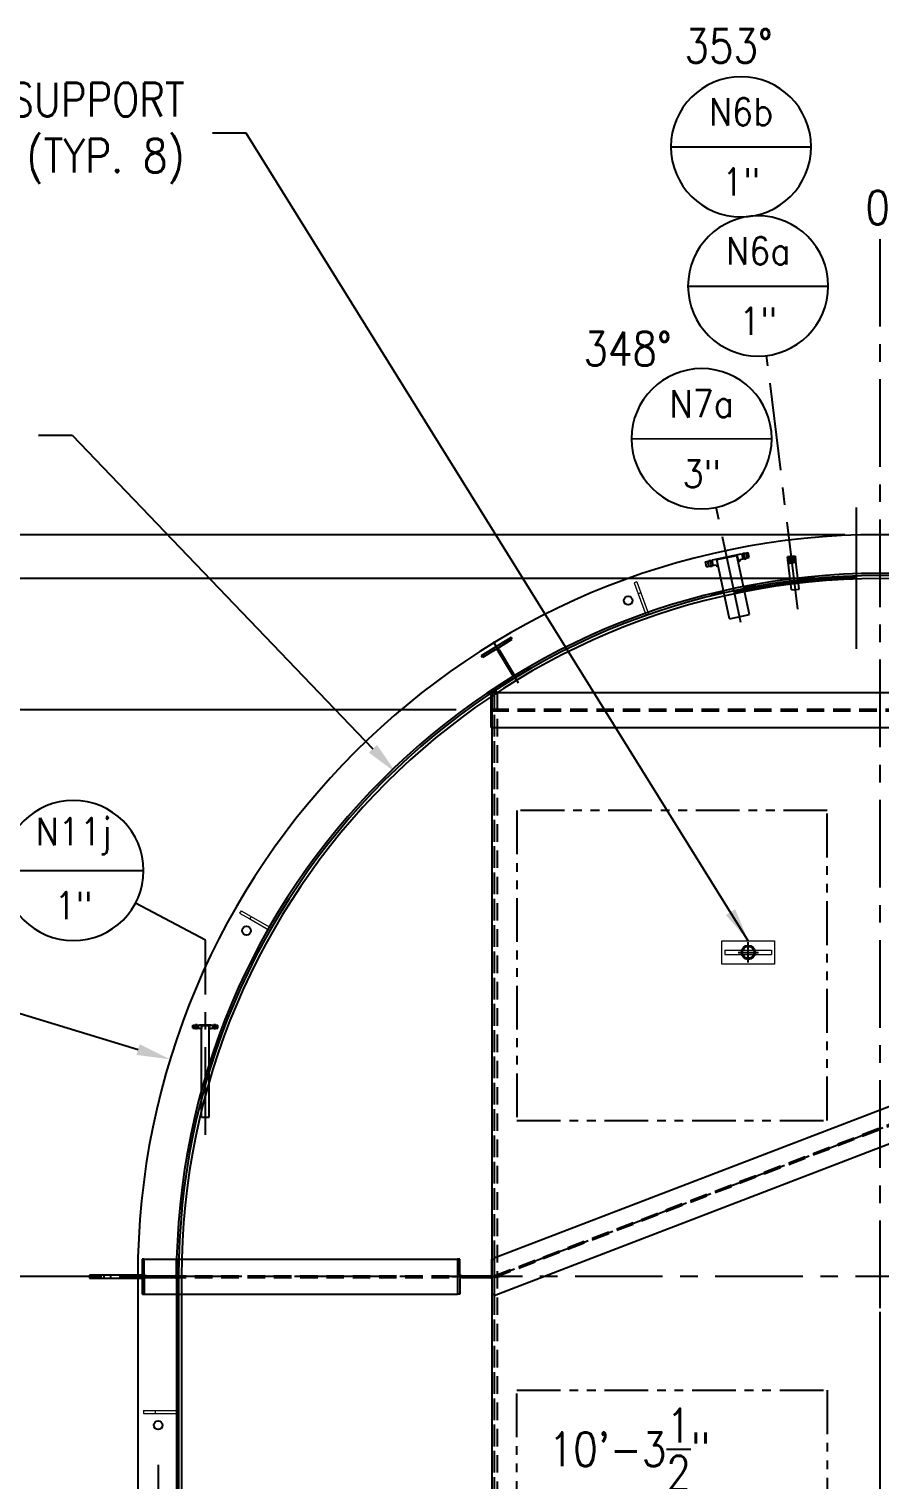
# Model space of a CAD drawing. Extents: x -1889 to 1438, y -977 to 1122.
# Drawn here: x 227.3 to 372.9, y 634.5 to 882.9 of the extents above; entities that cross this region are included whole.
import ezdxf
from ezdxf.enums import TextEntityAlignment as Align

# ---------------------------------------------------------------- set-up
doc = ezdxf.new("R2010")
doc.units = 0
doc.header["$LTSCALE"] = 12
doc.header["$MEASUREMENT"] = 0
doc.header["$PDMODE"] = 33
doc.header["$PDSIZE"] = -0.5
for name, pattern in [('CENTER', [2, 1.25, -0.25, 0.25, -0.25]), ('HIDDEN', [0.375, 0.25, -0.125]), ('PHANTOM2', [1.25, 0.625, -0.125, 0.125, -0.125, 0.125, -0.125])]:
    doc.linetypes.add(name, pattern=pattern)
doc.layers.get('0').update_dxf_attribs({"linetype": 'CONTINUOUS'})
doc.layers.get('Defpoints').update_dxf_attribs({"linetype": 'CONTINUOUS'})
for name, color, linetype in [('1 PIPE', 7, 'CONTINUOUS'), ('1-150-RFSO', 14, 'CONTINUOUS'), ('2 PIPE', 7, 'CONTINUOUS'), ('3 PIPE', 7, 'CONTINUOUS'), ('3-150-RFSO', 14, 'CONTINUOUS'), ('6X20', 3, 'CONTINUOUS'), ('CENTER', 6, 'CENTER'), ('COVER', 3, 'CONTINUOUS'), ('DIM', 1, 'CONTINUOUS'), ('EXTERNALS', 3, 'CONTINUOUS'), ('REPAD', 7, 'CONTINUOUS'), ('ROOF', 140, 'CONTINUOUS'), ('SHELL', 40, 'CONTINUOUS'), ('TEXT', 4, 'CONTINUOUS')]:
    doc.layers.add(name, color=color, linetype=linetype)
for name, color, linetype, lineweight in [('AM_0', 7, 'CONTINUOUS', 30), ('AM_7', 142, 'CENTER', 25), ('Equipment-AM_0', 7, 'CONTINUOUS', 50), ('Equipment-AM_11', 92, 'PHANTOM2', 25), ('Process-AM_7', 142, 'CENTER', 25)]:
    doc.layers.add(name, color=color, linetype=linetype, lineweight=lineweight)
doc.styles.add('ROMANS', font='ROMANS.shx', dxfattribs={"width": 0.85, "height": 5.76})
doc.styles.get("Standard").update_dxf_attribs({"font": 'sanss___.ttf'})
doc.dimstyles.get("Standard").update_dxf_attribs({"dimtxt": 0.18, "dimasz": 0.18, "dimexe": 0.18, "dimexo": 0.0625, "dimgap": 0.09, "dimtad": 0, "dimtih": 1, "dimtoh": 1, "dimdec": 4, "dimzin": 0, "dimdsep": 46, "dimtxsty": 'Standard', "dimcen": 0.09, "dimadec": 0, "dimazin": 0, "dimtfac": 1, "dimtdec": 4, "dimtofl": 0, "dimtmove": 0, "dimatfit": 3, "dimfxl": 1, "dimtolj": 1, "dimtzin": 0, "dimarcsym": 0})

# ---------------------------------------------------------------- blocks, each defined once
blk = doc.blocks.new('A$C43fa0972')
at = {"layer": 'Equipment-AM_11'}
for points in [[(-62.12, 158.75), (-8.98, 158.75), (-8.98, 211.8), (-62.12, 211.8)], [(-62.12, 112.56), (-8.98, 112.56), (-8.98, 59.51), (-62.12, 59.51)]]:
    blk.add_lwpolyline(points, close=True, dxfattribs=at)
blk = doc.blocks.new('A$C1b871768')
at = {"layer": '6X20'}
for p, q in [((-5.88, 3), (-6.25, 3)), ((-6.25, 3), (-6.25, -3)), ((-5.88, 0.44), (-5.88, 3)), ((-0.38, 3), (0, 3)), ((-0.38, 0.44), (-0.38, 3)), ((0, 3), (0, -3)), ((-5.5, 0.12), (-0.75, 0.12)), ((-5.88, -0.44), (-5.88, -3)), ((-5.5, -0.12), (-0.75, -0.12)), ((-0.38, -0.44), (-0.38, -3)), ((-5.88, -3), (-6.25, -3)), ((-0.38, -3), (0, -3))]:
    blk.add_line(p, q, dxfattribs=at)
for points in [[(-5.5, 0.12, -0.083285), (-5.65, 0.15, -0.09084), (-5.77, 0.22, -0.104065), (-5.85, 0.32, -0.115836), (-5.88, 0.44, -0.115836)], [(-0.75, 0.12, 0.083285), (-0.6, 0.15, 0.09084), (-0.48, 0.22, 0.104065), (-0.4, 0.32, 0.115836), (-0.38, 0.44, 0.115836)], [(-5.5, -0.12, 0.083285), (-5.65, -0.15, 0.09084), (-5.77, -0.22, 0.104065), (-5.85, -0.32, 0.115836), (-5.88, -0.44, 0.115836)], [(-0.75, -0.12, -0.083285), (-0.6, -0.15, -0.09084), (-0.48, -0.22, -0.104065), (-0.4, -0.32, -0.115836), (-0.38, -0.44, -0.115836)]]:
    blk.add_lwpolyline(points, format="xyb", dxfattribs=at)
at = {"layer": 'CENTER'}
blk.add_line((-7.24, 0), (0.99, 0), dxfattribs=at)
blk = doc.blocks.new('Nozzle Callout')
blk.add_line((0.25, 0), (-0.25, 0))
blk.add_circle((0, 0), 0.25)
at = {"style": 'ROMANS', "width": 0.9}
for tag, p in [('NZ-ID', (0, 0.125)), ('NZ-SZ', (0, -0.125))]:
    blk.add_attdef(tag, text='', height=0.0975, dxfattribs=at).set_placement(p, align=Align.MIDDLE)
blk = doc.blocks.new('*D183')
at = {"layer": 'Defpoints', "color": 0, "transparency": 16777216}
for p in [(372.86, 796.33), (-4.78, 278.33), (372.86, 278.33)]:
    blk.add_point(p, dxfattribs=at)
at = {"layer": 'DIM', "color": 0, "lineweight": -2, "transparency": 16777216}
for p, q in [((366.86, 796.33), (-7.78, 796.33)), ((-4.78, 790.57), (-4.78, 582.84)), ((-4.78, 284.09), (-4.78, 552.67)), ((366.86, 278.33), (-7.78, 278.33))]:
    blk.add_line(p, q, dxfattribs=at)
at = {"layer": 'DIM', "color": 0, "transparency": 16777216}
for points in [[(-5.74, 790.57), (-3.82, 790.57), (-4.78, 796.33)], [(-5.74, 284.09), (-3.82, 284.09), (-4.78, 278.33)]]:
    blk.add_solid(points, dxfattribs=at)
at = {"layer": 'DIM', "color": 0, "transparency": 16777216, "char_height": 5.76, "attachment_point": 5, "style": 'ROMANS'}
for s, insert in [('\\A1;43\'-2"', (-4.78, 572.15)), ('\\A1;[518]\\P(BOTTOM)', (-4.78, 557.06))]:
    blk.add_mtext(s, dxfattribs=dict(at, insert=insert))
blk = doc.blocks.new('*D184')
at = {"layer": 'Defpoints', "color": 0, "transparency": 16777216}
for p in [(372.86, 788.83), (27.27, 285.83), (372.86, 285.83)]:
    blk.add_point(p, dxfattribs=at)
at = {"layer": 'DIM', "color": 0, "lineweight": -2, "transparency": 16777216}
for p, q in [((366.86, 788.83), (24.27, 788.83)), ((27.27, 783.07), (27.27, 515.14)), ((27.27, 291.59), (27.27, 484.96)), ((366.86, 285.83), (24.27, 285.83))]:
    blk.add_line(p, q, dxfattribs=at)
at = {"layer": 'DIM', "color": 0, "transparency": 16777216}
for points in [[(26.31, 783.07), (28.23, 783.07), (27.27, 788.83)], [(26.31, 291.59), (28.23, 291.59), (27.27, 285.83)]]:
    blk.add_solid(points, dxfattribs=at)
at = {"layer": 'DIM', "color": 0, "transparency": 16777216, "char_height": 5.76, "attachment_point": 5, "style": 'ROMANS'}
for s, insert in [('\\A1;41\'-11"', (27.27, 504.44)), ('\\A1;[503]\\P(SHELL INSIDE)', (27.27, 489.35))]:
    blk.add_mtext(s, dxfattribs=dict(at, insert=insert))
blk = doc.blocks.new('*D190')
at = {"layer": 'Defpoints', "color": 0, "transparency": 16777216}
for p in [(65.21, 766.33), (306.36, 766.33), (197.03, 537.33)]:
    blk.add_point(p, dxfattribs=at)
at = {"layer": 'DIM', "color": 0, "lineweight": -2, "transparency": 16777216}
for p, q in [((300.36, 766.33), (62.21, 766.33)), ((65.21, 760.57), (65.21, 661.57)), ((65.21, 543.09), (65.21, 642.1)), ((191.03, 537.33), (62.21, 537.33))]:
    blk.add_line(p, q, dxfattribs=at)
at = {"layer": 'DIM', "color": 0, "transparency": 16777216}
for points in [[(64.25, 760.57), (66.17, 760.57), (65.21, 766.33)], [(64.25, 543.09), (66.17, 543.09), (65.21, 537.33)]]:
    blk.add_solid(points, dxfattribs=at)
at = {"layer": 'DIM', "color": 0, "transparency": 16777216, "char_height": 5.76, "attachment_point": 5, "style": 'ROMANS'}
for s, insert in [('\\A1;19\'-1"', (65.21, 656.22)), ('\\A1;[229]', (65.21, 646.48))]:
    blk.add_mtext(s, dxfattribs=dict(at, insert=insert))
blk = doc.blocks.new('*D196')
at = {"layer": 'Defpoints', "color": 0, "transparency": 16777216}
for p in [(290.1, 755.54), (372.86, 669.33)]:
    blk.add_point(p, dxfattribs=at)
at = {"layer": 'DIM', "color": 0, "lineweight": -2, "transparency": 16777216}
for p, q in [((228.86, 813.34), (234.62, 813.34)), ((234.62, 813.34), (286.11, 759.7))]:
    blk.add_line(p, q, dxfattribs=at)
at = {"layer": 'DIM', "color": 0, "transparency": 16777216}
blk.add_solid([(286.81, 760.36), (285.42, 759.03), (290.1, 755.54)], dxfattribs=at)
at = {"layer": 'DIM', "color": 0, "transparency": 16777216, "char_height": 5.76, "attachment_point": 5, "style": 'ROMANS'}
for s, insert in [('\\A1;IR9\'-11{\\H1x;\\S1/2;}"', (206.57, 821.02)), ('\\A1;[R119 1/2]', (206.57, 807.99))]:
    blk.add_mtext(s, dxfattribs=dict(at, insert=insert))
blk = doc.blocks.new('*D197')
at = {"layer": 'Defpoints', "color": 0, "transparency": 16777216}
for p in [(251.42, 706.52), (372.86, 669.33)]:
    blk.add_point(p, dxfattribs=at)
at = {"layer": 'DIM', "color": 0, "lineweight": -2, "transparency": 16777216}
for p, q in [((173.8, 728.53), (179.56, 728.53)), ((179.56, 728.53), (245.92, 708.21))]:
    blk.add_line(p, q, dxfattribs=at)
at = {"layer": 'DIM', "color": 0, "transparency": 16777216}
blk.add_solid([(246.2, 709.13), (245.64, 707.29), (251.42, 706.52)], dxfattribs=at)
at = {"layer": 'DIM', "color": 0, "transparency": 16777216, "char_height": 5.76, "attachment_point": 5, "style": 'ROMANS'}
for s, insert in [('\\A1;R10\'-7"', (148.95, 732.92)), ('\\A1;[R127]\\P(BOTTOM OD)', (148.95, 717.83))]:
    blk.add_mtext(s, dxfattribs=dict(at, insert=insert))
blk = doc.blocks.new('*D198')
at = {"layer": 'Defpoints', "color": 0, "transparency": 16777216}
for p in [(372.86, 669.33), (249.36, 643.14), (249.36, 630.2)]:
    blk.add_point(p, dxfattribs=at)
at = {"layer": 'DIM', "color": 0, "lineweight": -2, "transparency": 16777216}
for p, q in [((372.86, 663.33), (372.86, 627.2)), ((249.36, 637.14), (249.36, 627.2)), ((255.12, 630.2), (307.29, 630.2)), ((367.1, 630.2), (352.8, 630.2))]:
    blk.add_line(p, q, dxfattribs=at)
at = {"layer": 'DIM', "color": 0, "transparency": 16777216}
for points in [[(255.12, 631.16), (255.12, 629.24), (249.36, 630.2)], [(367.1, 631.16), (367.1, 629.24), (372.86, 630.2)]]:
    blk.add_solid(points, dxfattribs=at)
at = {"layer": 'DIM', "color": 0, "transparency": 16777216, "insert": (330.04, 630.2), "char_height": 5.76, "attachment_point": 5, "style": 'ROMANS'}
blk.add_mtext('\\A1;10\'-3{\\H1x;\\S1/2;}"\\P [123 1/2]\\P(TYP.)', dxfattribs=at)
blk = doc.blocks.new('*D200')
at = {"layer": 'Defpoints', "color": 0, "transparency": 16777216}
for p in [(556.98, 702.64, -0.01), (170.01, 669.33), (575.7, 669.33), (434.32, 662.25, -0.01), (405.68, 658.54)]:
    blk.add_point(p, dxfattribs=at)
at = {"layer": 'DIM', "color": 0, "lineweight": -2, "transparency": 16777216}
blk.add_line((428.62, 660.38), (404.26, 652.36), dxfattribs=at)
for start, end in [(167.1226, 173.5613), (204.663, 211.1017)]:
    blk.add_arc((455.82, 669.33), 51.28, start, end, dxfattribs=at)
at = {"layer": 'DIM', "color": 0, "transparency": 16777216}
for points in [[(405.81, 675.03), (403.9, 675.14), (404.53, 669.33)], [(408.32, 647.58), (410.1, 648.28), (407.11, 653.29)]]:
    blk.add_solid(points, dxfattribs=at)
at = {"layer": 'DIM', "color": 0, "transparency": 16777216, "insert": (405.03, 662.18), "char_height": 5.76, "attachment_point": 5, "style": 'ROMANS'}
blk.add_mtext('\\A1;18°', dxfattribs=at)
blk = doc.blocks.new('A$C379cbd7f')
at = {"layer": '2 PIPE'}
for radius in [1.19, 1.03]:
    blk.add_circle((4.5, 2), radius, dxfattribs=at)
at = {"layer": 'EXTERNALS', "lineweight": 18}
for p, q in [((0, 0), (0, 4)), ((0, 4), (9, 4)), ((9, 4), (9, 0)), ((9, 0), (0, 0)), ((0.5, 2.38), (0.5, 1.62)), ((0.5, 2.38), (3.37, 2.38)), ((0.5, 1.62), (3.37, 1.62)), ((3.54, 2.38), (5.46, 2.38)), ((3.54, 1.62), (5.46, 1.62)), ((5.63, 2.38), (8.5, 2.38)), ((5.63, 1.62), (8.5, 1.62)), ((8.5, 2.38), (8.5, 1.62))]:
    blk.add_line(p, q, dxfattribs=at)
at = {"layer": 'Process-AM_7'}
for p, q in [((4.5, 0.25), (4.5, 3.75)), ((2.75, 2), (6.25, 2))]:
    blk.add_line(p, q, dxfattribs=at)
blk = doc.blocks.new('A$C22f59be4')
at = {"layer": 'DIM'}
for centre in [(-43.06, 115.72), (-108.38, 59.22), (-123.5, -25.44)]:
    blk.add_circle(centre, 0.75, dxfattribs=at)
at = {"layer": 'Equipment-AM_0', "lineweight": 18}
for p, q in [((-41.57, 118.95), (-42.04, 118.78)), ((-42.04, 118.78), (-41.36, 116.9)), ((-41.57, 118.95), (-40.89, 117.07)), ((-40.89, 117.07), (-41.36, 116.9)), ((-41.36, 116.9), (-40, 113.14)), ((-40.89, 117.07), (-39.53, 113.3)), ((-39.53, 113.3), (-39.77, 113.22)), ((-109.32, 62.64), (-109.57, 62.21)), ((-109.57, 62.21), (-107.84, 61.22)), ((-109.32, 62.64), (-107.59, 61.65)), ((-107.59, 61.65), (-107.84, 61.22)), ((-107.84, 61.22), (-104.37, 59.23)), ((-107.59, 61.65), (-104.12, 59.66)), ((-104.24, 59.45), (-104.37, 59.23)), ((-126, -22.93), (-126, -23.43)), ((-126, -22.93), (-124, -22.93)), ((-126, -23.43), (-124, -23.43)), ((-124, -22.93), (-124, -23.43)), ((-124, -22.93), (-120, -22.93)), ((-124, -23.43), (-120, -23.43))]:
    blk.add_line(p, q, dxfattribs=at)

msp = doc.modelspace()

# ---------------------------------------------------------------- linework, layer by layer
at = {"layer": '1 PIPE'}
for p, q in [((357.76324, 786.86836), (357.06986, 792.51552)), ((359.06844, 787.02862), (358.37456, 792.6798)), ((357.76324, 786.86836), (359.06844, 787.02862)), ((256.77991, 696.60243), (256.77991, 712.2939)), ((256.77991, 712.2939), (258.09491, 712.2939)), ((258.09491, 696.60243), (258.09491, 712.2939)), ((256.77991, 696.60243), (258.09491, 696.60243))]:
    msp.add_line(p, q, dxfattribs=at)
at = {"layer": '1-150-RFSO'}
for p, q in [((255.31241, 712.3564), (256.43741, 712.3564)), ((255.31241, 711.8564), (255.31241, 712.3564)), ((255.31241, 711.8564), (256.46866, 711.8564)), ((255.56241, 712.3564), (255.56241, 711.8564)), ((256.18741, 712.3564), (256.18741, 711.8564)), ((256.43741, 712.4189), (258.43741, 712.4189)), ((256.43741, 712.3564), (256.43741, 712.4189)), ((256.46866, 711.7939), (256.46866, 711.8564)), ((256.46866, 711.7939), (256.77991, 711.7939)), ((256.75741, 712.4189), (256.75741, 711.7939)), ((258.09491, 711.7939), (258.40616, 711.7939)), ((258.11741, 712.4189), (258.11741, 711.7939)), ((258.40616, 711.7939), (258.40616, 711.8564)), ((258.40616, 711.8564), (259.56241, 711.8564)), ((258.43741, 712.3564), (258.43741, 712.4189)), ((258.43741, 712.3564), (259.56241, 712.3564)), ((258.68741, 712.3564), (258.68741, 711.8564)), ((259.31241, 712.3564), (259.31241, 711.8564)), ((259.56241, 711.8564), (259.56241, 712.3564))]:
    msp.add_line(p, q, dxfattribs=at)
at = {"layer": '3 PIPE'}
for p, q in [((344.98112, 792.0623), (348.40464, 792.78999)), ((350.55793, 782.65957), (348.40464, 792.78999)), ((347.13441, 781.93188), (344.98112, 792.0623)), ((347.13441, 781.93188), (350.55793, 782.65957))]:
    msp.add_line(p, q, dxfattribs=at)
at = {"layer": '3-150-RFSO'}
for p, q in [((344.22152, 792.02864), (349.11226, 793.06819)), ((348.41289, 792.91954), (348.65978, 791.75799)), ((348.94037, 792.07321), (350.52986, 792.41107)), ((349.12526, 793.00706), (349.11226, 793.06819)), ((349.12526, 793.00706), (350.34794, 793.26695)), ((349.24752, 793.03305), (349.42945, 792.17717)), ((349.98114, 793.18898), (350.16306, 792.3331)), ((350.52986, 792.41107), (350.34794, 793.26695)), ((343.01183, 791.70761), (344.23452, 791.9675)), ((343.19376, 790.85173), (343.01183, 791.70761)), ((343.19376, 790.85173), (344.78325, 791.18959)), ((343.37864, 791.78558), (343.56056, 790.9297)), ((344.11225, 791.94151), (344.29417, 791.08563)), ((344.23452, 791.9675), (344.22152, 792.02864)), ((344.83522, 790.94505), (344.78325, 791.18959)), ((344.83522, 790.94505), (345.20203, 791.02302)), ((344.9209, 792.17729), (345.16779, 791.01574)), ((348.62555, 791.75071), (348.99235, 791.82868)), ((348.99235, 791.82868), (348.94037, 792.07321))]:
    msp.add_line(p, q, dxfattribs=at)
at = {"layer": '6X20'}
for p, q in [((306.35731, 769.33221), (443.50432, 769.33221)), ((306.35731, 763.33221), (443.50432, 763.33221)), ((306.85731, 672.54564), (478.92614, 738.59668)), ((306.85731, 666.11877), (481.07634, 732.9952)), ((246.65731, 672.33221), (300.60731, 672.33221)), ((246.65731, 666.33221), (246.65731, 672.33221)), ((300.98231, 672.33221), (300.60731, 672.33221)), ((300.60731, 672.33221), (300.60731, 666.33221)), ((300.98231, 669.76971), (300.98231, 672.33221)), ((306.48231, 672.33221), (306.85731, 672.33221)), ((306.48231, 669.76971), (306.48231, 672.33221)), ((306.85731, 672.33221), (306.85731, 666.33221)), ((300.98231, 668.89471), (300.98231, 666.33221)), ((301.35731, 669.45721), (306.10731, 669.45721)), ((301.35731, 669.20721), (306.10731, 669.20721)), ((306.48231, 668.89471), (306.48231, 666.33221)), ((246.65731, 666.33221), (300.60731, 666.33221)), ((300.98231, 666.33221), (300.60731, 666.33221)), ((306.48231, 666.33221), (306.85731, 666.33221))]:
    msp.add_line(p, q, dxfattribs=at)
at = {"layer": '6X20', "linetype": 'HIDDEN'}
for p, q in [((306.35731, 766.45721), (443.50432, 766.45721)), ((306.35731, 766.20721), (443.50432, 766.20721)), ((306.85731, 669.4661), (479.95644, 735.91263)), ((306.85731, 669.19831), (480.04604, 735.67924)), ((246.65731, 669.45721), (300.60731, 669.45721)), ((246.65731, 669.20721), (300.60731, 669.20721))]:
    msp.add_line(p, q, dxfattribs=at)
at = {"layer": '6X20'}
for points in [[(301.35731, 669.45721, -0.083284913), (301.21087, 669.48177, -0.090840062), (301.09214, 669.54874, -0.104065287), (301.00969, 669.65309, -0.115836433), (300.98231, 669.76971, -0.115836433)], [(301.35731, 669.20721, 0.083284913), (301.21087, 669.18265, 0.090840062), (301.09214, 669.11568, 0.104065287), (301.00969, 669.01132, 0.115836433), (300.98231, 668.89471, 0.115836433)], [(306.10731, 669.45721, 0.083284913), (306.25374, 669.48177, 0.090840062), (306.37247, 669.54874, 0.104065287), (306.45492, 669.65309, 0.115836433), (306.48231, 669.76971, 0.115836433)], [(306.10731, 669.20721, -0.083284913), (306.25374, 669.18265, -0.090840062), (306.37247, 669.11568, -0.104065287), (306.45492, 669.01132, -0.115836433), (306.48231, 668.89471, -0.115836433)]]:
    msp.add_lwpolyline(points, format="xyb", dxfattribs=at)
at = {"layer": 'AM_0'}
for p, q in [((357.06986, 792.51552), (358.37456, 792.6798)), ((357.09053, 792.32914), (357.09208, 792.31673)), ((357.13724, 792.39168), (357.14035, 792.36687)), ((357.14967, 792.29245), (357.15278, 792.26765)), ((358.33155, 792.56733), (358.32847, 792.59187)), ((358.34398, 792.46811), (358.3409, 792.49265)), ((358.35641, 792.36888), (358.35333, 792.39342)), ((358.36884, 792.26966), (358.36576, 792.2942)), ((358.37826, 792.62987), (358.37205, 792.67948)), ((358.39069, 792.53065), (358.38914, 792.54305)), ((358.40312, 792.43142), (358.40157, 792.44382)), ((358.41555, 792.3322), (358.414, 792.3446)), ((358.42798, 792.23297), (358.42643, 792.24538)), ((357.10296, 792.22991), (357.10451, 792.21751)), ((357.11539, 792.13069), (357.11694, 792.11829)), ((357.12782, 792.03146), (357.12937, 792.01906)), ((357.14025, 791.93224), (357.1418, 791.91984)), ((357.15268, 791.83302), (357.15423, 791.82061)), ((357.1621, 792.19323), (357.16521, 792.16842)), ((357.1651, 791.73379), (357.16666, 791.72139)), ((357.17453, 792.09401), (357.17764, 792.0692)), ((357.17753, 791.63457), (357.17909, 791.62216)), ((357.18696, 791.99478), (357.19007, 791.96998)), ((357.18996, 791.53534), (357.19152, 791.52294)), ((357.19152, 791.52294), (357.24911, 791.49866)), ((357.20239, 791.43612), (357.19152, 791.52294)), ((357.19939, 791.89556), (357.2025, 791.87075)), ((357.21182, 791.79633), (357.21493, 791.77153)), ((357.22425, 791.69711), (357.22736, 791.6723)), ((357.23668, 791.59788), (357.23979, 791.57308)), ((357.24911, 791.49866), (357.25222, 791.47385)), ((358.38127, 792.17043), (358.37819, 792.19497)), ((358.39369, 792.07121), (358.39062, 792.09575)), ((358.40612, 791.97198), (358.40305, 791.99652)), ((358.41855, 791.87276), (358.41548, 791.8973)), ((358.43098, 791.77353), (358.42791, 791.79807)), ((358.44041, 792.13375), (358.43886, 792.14615)), ((358.44341, 791.67431), (358.44034, 791.69885)), ((358.45284, 792.03452), (358.45129, 792.04693)), ((358.46527, 791.9353), (358.46372, 791.9477)), ((358.4777, 791.83607), (358.47614, 791.84848)), ((358.49013, 791.73685), (358.48857, 791.74925))]:
    msp.add_line(p, q, dxfattribs=at)
at = {"layer": 'AM_0', "flags": 128}
for points in [[(358.37574, 792.62904), (358.36296, 792.62484), (358.31616, 792.61576), (358.24039, 792.60313), (358.13916, 792.58737), (358.01397, 792.56848), (358.03506, 792.56754), (357.88238, 792.54535), (357.72131, 792.52198), (357.73904, 792.52056), (357.58636, 792.49837), (357.44394, 792.47736), (357.31875, 792.45846), (357.21752, 792.4427), (357.14175, 792.43007), (357.09496, 792.42099), (357.08207, 792.41604), (357.0849, 792.41487)], [(357.0849, 792.41487), (357.11357, 792.40271), (357.14224, 792.39055)], [(358.38649, 792.54323), (358.38914, 792.54305), (358.37383, 792.53802), (358.32704, 792.52894), (358.25127, 792.51631), (358.15004, 792.50055), (358.02485, 792.48165), (358.04593, 792.48071), (357.89326, 792.45853), (357.73219, 792.43515), (357.74991, 792.43373), (357.59724, 792.41155), (357.45482, 792.39053), (357.32963, 792.37164), (357.2284, 792.35588), (357.15263, 792.34325), (357.10583, 792.33416), (357.09053, 792.32914)], [(358.38817, 792.52982), (358.37539, 792.52562), (358.32859, 792.51654), (358.25282, 792.5039), (358.15159, 792.48814), (358.0264, 792.46925), (358.04749, 792.46831), (357.89481, 792.44613), (357.73374, 792.42275), (357.75147, 792.42133), (357.59879, 792.39915), (357.45637, 792.37813), (357.33118, 792.35924), (357.22995, 792.34348), (357.15418, 792.33084), (357.10739, 792.32176), (357.09208, 792.31673), (357.10118, 792.31612)], [(357.14492, 792.3692), (357.12013, 792.35034), (357.09534, 792.33148)], [(357.09733, 792.31565), (357.126, 792.30349), (357.15467, 792.29132)], [(358.39892, 792.44401), (358.40157, 792.44382), (358.38626, 792.4388), (358.33947, 792.42972), (358.2637, 792.41708), (358.16247, 792.40132), (358.03728, 792.38243), (358.05836, 792.38149), (357.90569, 792.3593), (357.74461, 792.33593), (357.76234, 792.33451), (357.60967, 792.31232), (357.46725, 792.29131), (357.34206, 792.27242), (357.24083, 792.25666), (357.16506, 792.24402), (357.11826, 792.23494), (357.10296, 792.22991)], [(358.40312, 792.43142), (358.38782, 792.4264), (358.34102, 792.41731), (358.26525, 792.40468), (358.16402, 792.38892), (358.03883, 792.37003), (358.05991, 792.36909), (357.90724, 792.3469), (357.74617, 792.32353), (357.76389, 792.32211), (357.61122, 792.29992), (357.4688, 792.27891), (357.34361, 792.26001), (357.24238, 792.24425), (357.16661, 792.23162), (357.11982, 792.22254), (357.10451, 792.21751), (357.11361, 792.21689)], [(357.15735, 792.26998), (357.13256, 792.25112), (357.10777, 792.23226)], [(358.41135, 792.34478), (358.414, 792.3446), (358.39869, 792.33957), (358.3519, 792.33049), (358.27613, 792.31786), (358.1749, 792.3021), (358.04971, 792.2832), (358.07079, 792.28227), (357.91812, 792.26008), (357.75704, 792.23671), (357.77477, 792.23529), (357.6221, 792.2131), (357.47968, 792.19208), (357.35449, 792.17319), (357.25326, 792.15743), (357.17749, 792.1448), (357.13069, 792.13572), (357.11539, 792.13069)], [(358.41555, 792.3322), (358.40024, 792.32717), (358.35345, 792.31809), (358.27768, 792.30545), (358.17645, 792.2897), (358.05126, 792.2708), (358.07234, 792.26986), (357.91967, 792.24768), (357.7586, 792.2243), (357.77632, 792.22288), (357.62365, 792.2007), (357.48123, 792.17968), (357.35604, 792.16079), (357.25481, 792.14503), (357.17904, 792.13239), (357.13225, 792.12331), (357.11694, 792.11829), (357.12604, 792.11767)], [(358.42378, 792.24556), (358.42643, 792.24538), (358.41112, 792.24035), (358.36432, 792.23127), (358.28856, 792.21863), (358.18733, 792.20287), (358.06213, 792.18398), (358.08322, 792.18304), (357.93055, 792.16086), (357.76947, 792.13748), (357.7872, 792.13606), (357.63453, 792.11388), (357.49211, 792.09286), (357.36692, 792.07397), (357.26569, 792.05821), (357.18992, 792.04557), (357.14312, 792.03649), (357.12782, 792.03146)], [(358.32596, 792.59129), (358.31416, 792.58724), (358.27044, 792.57854), (358.19964, 792.56653), (358.10503, 792.5516), (358.15153, 792.55381), (358.01843, 792.53396), (357.87574, 792.51302), (357.72519, 792.49097), (357.75345, 792.49087), (357.61076, 792.46993), (357.47765, 792.45008), (357.36065, 792.43222), (357.26605, 792.41729), (357.19525, 792.40527), (357.15153, 792.39658), (357.13724, 792.39168)], [(358.33155, 792.56733), (358.31726, 792.56243), (358.27355, 792.55374), (358.20275, 792.54172), (358.10814, 792.52679), (358.15464, 792.529), (358.02154, 792.50915), (357.87884, 792.48822), (357.7283, 792.46616), (357.75656, 792.46606), (357.61386, 792.44513), (357.48076, 792.42528), (357.36376, 792.40741), (357.26915, 792.39248), (357.19835, 792.38047), (357.15463, 792.37177), (357.1485, 792.36967)], [(358.33839, 792.49206), (358.32659, 792.48801), (358.28287, 792.47932), (358.21207, 792.4673), (358.11746, 792.45238), (358.00046, 792.43451), (358.03086, 792.43473), (357.88817, 792.4138), (357.73762, 792.39174), (357.76588, 792.39164), (357.62319, 792.37071), (357.49008, 792.35086), (357.37308, 792.33299), (357.27848, 792.31806), (357.20767, 792.30605), (357.16396, 792.29735), (357.14967, 792.29245)], [(358.34398, 792.46811), (358.32969, 792.46321), (358.28598, 792.45451), (358.21517, 792.4425), (358.12057, 792.42757), (358.00357, 792.4097), (358.03397, 792.40993), (357.89127, 792.38899), (357.74073, 792.36694), (357.76899, 792.36684), (357.62629, 792.3459), (357.49319, 792.32605), (357.37619, 792.30818), (357.28158, 792.29326), (357.21078, 792.28124), (357.16706, 792.27255), (357.16093, 792.27044)], [(358.35082, 792.39284), (358.33902, 792.38879), (358.2953, 792.38009), (358.2245, 792.36808), (358.12989, 792.35315), (358.01289, 792.33528), (358.04329, 792.33551), (357.9006, 792.31457), (357.75005, 792.29252), (357.77831, 792.29242), (357.63562, 792.27148), (357.50251, 792.25163), (357.38551, 792.23377), (357.2909, 792.21884), (357.2201, 792.20682), (357.17639, 792.19813), (357.1621, 792.19323)], [(358.35641, 792.36888), (358.34212, 792.36398), (358.2984, 792.35529), (358.2276, 792.34327), (358.133, 792.32834), (358.016, 792.31048), (358.0464, 792.3107), (357.9037, 792.28977), (357.75316, 792.26771), (357.78142, 792.26761), (357.63872, 792.24668), (357.50562, 792.22683), (357.38862, 792.20896), (357.29401, 792.19403), (357.22321, 792.18202), (357.17949, 792.17332), (357.17336, 792.17122)], [(358.36325, 792.29361), (358.35145, 792.28956), (358.30773, 792.28087), (358.23693, 792.26885), (358.14232, 792.25393), (358.02532, 792.23606), (358.05572, 792.23629), (357.91303, 792.21535), (357.76248, 792.19329), (357.79074, 792.19319), (357.64805, 792.17226), (357.51494, 792.15241), (357.39794, 792.13454), (357.30333, 792.11961), (357.23253, 792.1076), (357.18882, 792.0989), (357.17453, 792.09401)], [(358.36884, 792.26966), (358.35455, 792.26476), (358.31083, 792.25606), (358.24003, 792.24405), (358.14543, 792.22912), (358.02843, 792.21125), (358.05882, 792.21148), (357.91613, 792.19054), (357.76559, 792.16849), (357.79385, 792.16839), (357.65115, 792.14745), (357.51805, 792.1276), (357.40105, 792.10974), (357.30644, 792.09481), (357.23564, 792.08279), (357.19192, 792.0741), (357.18579, 792.07199)], [(358.32805, 792.59155), (358.35298, 792.61044), (358.3779, 792.62933)], [(358.38866, 792.54349), (358.35984, 792.55564), (358.33151, 792.56759)], [(358.34048, 792.49233), (358.36541, 792.51122), (358.39033, 792.5301)], [(358.40108, 792.44426), (358.37227, 792.45642), (358.34394, 792.46837)], [(358.35291, 792.3931), (358.37784, 792.41199), (358.40276, 792.43088)], [(358.41351, 792.34504), (358.3847, 792.35719), (358.35637, 792.36915)], [(358.36534, 792.29388), (358.39027, 792.31277), (358.41519, 792.33165)], [(358.42594, 792.24581), (358.39713, 792.25797), (358.3688, 792.26992)], [(357.10976, 792.21643), (357.13843, 792.20426), (357.1671, 792.1921)], [(357.16978, 792.17075), (357.14499, 792.15189), (357.1202, 792.13303)], [(357.12219, 792.1172), (357.15086, 792.10504), (357.17953, 792.09287)], [(358.42546, 792.23215), (358.41267, 792.22795), (358.36588, 792.21887), (358.29011, 792.20623), (358.18888, 792.19047), (358.06369, 792.17158), (358.08477, 792.17064), (357.9321, 792.14845), (357.77103, 792.12508), (357.78875, 792.12366), (357.63608, 792.10147), (357.49366, 792.08046), (357.36847, 792.06156), (357.26724, 792.04581), (357.19147, 792.03317), (357.14468, 792.02409), (357.12937, 792.01906), (357.13847, 792.01844)], [(357.18221, 792.07153), (357.15742, 792.05267), (357.13263, 792.03381)], [(357.13461, 792.01798), (357.16329, 792.00581), (357.19196, 791.99365)], [(358.43621, 792.14633), (358.43886, 792.14615), (358.42355, 792.14113), (358.37675, 792.13204), (358.30099, 792.11941), (358.19976, 792.10365), (358.07456, 792.08476), (358.09565, 792.08382), (357.94298, 792.06163), (357.7819, 792.03826), (357.79963, 792.03684), (357.64696, 792.01465), (357.50454, 791.99364), (357.37935, 791.97474), (357.27812, 791.95898), (357.20235, 791.94635), (357.15555, 791.93727), (357.14025, 791.93224)], [(358.43789, 792.13292), (358.4251, 792.12872), (358.37831, 792.11964), (358.30254, 792.107), (358.20131, 792.09125), (358.07612, 792.07235), (358.0972, 792.07141), (357.94453, 792.04923), (357.78346, 792.02585), (357.80118, 792.02443), (357.64851, 792.00225), (357.50609, 791.98123), (357.3809, 791.96234), (357.27967, 791.94658), (357.2039, 791.93394), (357.15711, 791.92486), (357.1418, 791.91984), (357.1509, 791.91922)], [(357.19464, 791.9723), (357.16985, 791.95345), (357.14506, 791.93459)], [(357.14704, 791.91875), (357.17572, 791.90659), (357.20439, 791.89443)], [(358.44864, 792.04711), (358.45129, 792.04693), (358.43598, 792.0419), (358.38918, 792.03282), (358.31342, 792.02018), (358.21219, 792.00443), (358.08699, 791.98553), (358.10808, 791.98459), (357.95541, 791.96241), (357.79433, 791.93903), (357.81206, 791.93761), (357.65939, 791.91543), (357.51697, 791.89441), (357.39178, 791.87552), (357.29054, 791.85976), (357.21478, 791.84712), (357.16798, 791.83804), (357.15268, 791.83302)], [(358.45032, 792.0337), (358.43753, 792.0295), (358.39074, 792.02042), (358.31497, 792.00778), (358.21374, 791.99202), (358.08855, 791.97313), (358.10963, 791.97219), (357.95696, 791.95), (357.79589, 791.92663), (357.81361, 791.92521), (357.66094, 791.90302), (357.51852, 791.88201), (357.39333, 791.86311), (357.2921, 791.84736), (357.21633, 791.83472), (357.16954, 791.82564), (357.15423, 791.82061), (357.16332, 791.81999)], [(357.20707, 791.87308), (357.18228, 791.85422), (357.15749, 791.83536)], [(357.15947, 791.81953), (357.18815, 791.80736), (357.21682, 791.7952)], [(358.46107, 791.94788), (358.46372, 791.9477), (358.44841, 791.94268), (358.40161, 791.93359), (358.32585, 791.92096), (358.22461, 791.9052), (358.09942, 791.88631), (358.12051, 791.88537), (357.96783, 791.86318), (357.80676, 791.83981), (357.82449, 791.83839), (357.67182, 791.8162), (357.5294, 791.79519), (357.40421, 791.77629), (357.30297, 791.76053), (357.22721, 791.7479), (357.18041, 791.73882), (357.1651, 791.73379)], [(358.46527, 791.9353), (358.44996, 791.93027), (358.40317, 791.92119), (358.3274, 791.90856), (358.22617, 791.8928), (358.10098, 791.8739), (358.12206, 791.87296), (357.96939, 791.85078), (357.80832, 791.8274), (357.82604, 791.82598), (357.67337, 791.8038), (357.53095, 791.78278), (357.40576, 791.76389), (357.30453, 791.74813), (357.22876, 791.7355), (357.18197, 791.72641), (357.16666, 791.72139), (357.17575, 791.72077)], [(357.21949, 791.77386), (357.19471, 791.755), (357.16992, 791.73614)], [(357.1719, 791.7203), (357.20058, 791.70814), (357.22925, 791.69598)], [(358.4735, 791.84866), (358.47614, 791.84848), (358.46084, 791.84345), (358.41404, 791.83437), (358.33828, 791.82173), (358.23704, 791.80598), (358.11185, 791.78708), (358.13294, 791.78614), (357.98026, 791.76396), (357.81919, 791.74058), (357.83692, 791.73916), (357.68424, 791.71698), (357.54183, 791.69596), (357.41664, 791.67707), (357.3154, 791.66131), (357.23964, 791.64867), (357.19284, 791.63959), (357.17753, 791.63457)], [(358.4777, 791.83607), (358.46239, 791.83105), (358.4156, 791.82197), (358.33983, 791.80933), (358.2386, 791.79357), (358.11341, 791.77468), (358.13449, 791.77374), (357.98182, 791.75155), (357.82074, 791.72818), (357.83847, 791.72676), (357.6858, 791.70457), (357.54338, 791.68356), (357.41819, 791.66466), (357.31696, 791.64891), (357.24119, 791.63627), (357.19439, 791.62719), (357.17909, 791.62216), (357.18818, 791.62154)], [(357.23192, 791.67463), (357.20714, 791.65577), (357.18235, 791.63691)], [(357.18433, 791.62108), (357.21301, 791.60892), (357.24168, 791.59675)], [(358.37568, 792.19439), (358.36387, 792.19034), (358.32016, 792.18164), (358.24936, 792.16963), (358.15475, 792.1547), (358.03775, 792.13683), (358.06815, 792.13706), (357.92545, 792.11613), (357.77491, 792.09407), (357.80317, 792.09397), (357.66048, 792.07303), (357.52737, 792.05319), (357.41037, 792.03532), (357.31576, 792.02039), (357.24496, 792.00838), (357.20124, 791.99968), (357.18696, 791.99478)], [(358.48593, 791.74943), (358.48857, 791.74925), (358.47327, 791.74423), (358.42647, 791.73515), (358.3507, 791.72251), (358.24947, 791.70675), (358.12428, 791.68786), (358.14537, 791.68692), (357.99269, 791.66473), (357.83162, 791.64136), (357.84935, 791.63994), (357.69667, 791.61775), (357.55426, 791.59674), (357.42906, 791.57784), (357.32783, 791.56209), (357.25207, 791.54945), (357.20527, 791.54037), (357.18996, 791.53534)], [(358.48761, 791.73602), (358.47482, 791.73182), (358.42803, 791.72274), (358.35226, 791.71011), (358.25103, 791.69435), (358.12584, 791.67545), (358.14692, 791.67451), (357.99425, 791.65233), (357.83317, 791.62896), (357.8509, 791.62754), (357.69823, 791.60535), (357.55581, 791.58433), (357.43062, 791.56544), (357.32939, 791.54968), (357.25362, 791.53705), (357.20682, 791.52796), (357.19152, 791.52294)], [(357.24435, 791.57541), (357.21957, 791.55655), (357.19478, 791.53769)], [(358.38127, 792.17043), (358.36698, 792.16553), (358.32326, 792.15684), (358.25246, 792.14482), (358.15786, 792.1299), (358.04086, 792.11203), (358.07125, 792.11225), (357.92856, 792.09132), (357.77802, 792.06926), (357.80627, 792.06916), (357.66358, 792.04823), (357.53048, 792.02838), (357.41348, 792.01051), (357.31887, 791.99558), (357.24807, 791.98357), (357.20435, 791.97487), (357.19822, 791.97277)], [(358.38811, 792.09516), (358.3763, 792.09111), (358.33259, 792.08242), (358.26179, 792.0704), (358.16718, 792.05548), (358.05018, 792.03761), (358.08058, 792.03784), (357.93788, 792.0169), (357.78734, 791.99485), (357.8156, 791.99474), (357.6729, 791.97381), (357.5398, 791.95396), (357.4228, 791.93609), (357.32819, 791.92116), (357.25739, 791.90915), (357.21367, 791.90045), (357.19939, 791.89556)], [(358.49836, 791.65021), (358.501, 791.65003), (358.4857, 791.645), (358.4389, 791.63592), (358.36313, 791.62328), (358.2619, 791.60753), (358.13671, 791.58863), (358.1578, 791.58769), (358.00512, 791.56551), (357.84405, 791.54213), (357.86178, 791.54071), (357.7091, 791.51853), (357.56669, 791.49751), (357.44149, 791.47862), (357.34026, 791.46286), (357.2645, 791.45022), (357.2177, 791.44114), (357.20239, 791.43612)], [(357.25678, 791.47618), (357.232, 791.45732), (357.20721, 791.43846)], [(358.39369, 792.07121), (358.37941, 792.06631), (358.33569, 792.05761), (358.26489, 792.0456), (358.17029, 792.03067), (358.05329, 792.0128), (358.08368, 792.01303), (357.94099, 791.99209), (357.79045, 791.97004), (357.8187, 791.96994), (357.67601, 791.949), (357.54291, 791.92915), (357.42591, 791.91129), (357.3313, 791.89636), (357.2605, 791.88434), (357.21678, 791.87565), (357.21065, 791.87354)], [(358.40054, 791.99594), (358.38873, 791.99189), (358.34502, 791.98319), (358.27421, 791.97118), (358.17961, 791.95625), (358.06261, 791.93838), (358.09301, 791.93861), (357.95031, 791.91768), (357.79977, 791.89562), (357.82803, 791.89552), (357.68533, 791.87458), (357.55223, 791.85474), (357.43523, 791.83687), (357.34062, 791.82194), (357.26982, 791.80993), (357.2261, 791.80123), (357.21182, 791.79633)], [(358.40612, 791.97198), (358.39184, 791.96708), (358.34812, 791.95839), (358.27732, 791.94637), (358.18272, 791.93145), (358.06572, 791.91358), (358.09611, 791.91381), (357.95342, 791.89287), (357.80288, 791.87082), (357.83113, 791.87071), (357.68844, 791.84978), (357.55534, 791.82993), (357.43834, 791.81206), (357.34373, 791.79713), (357.27293, 791.78512), (357.22921, 791.77642), (357.22308, 791.77432)], [(358.41297, 791.89671), (358.40116, 791.89267), (358.35744, 791.88397), (358.28664, 791.87196), (358.19204, 791.85703), (358.07504, 791.83916), (358.10544, 791.83939), (357.96274, 791.81845), (357.8122, 791.7964), (357.84046, 791.7963), (357.69776, 791.77536), (357.56466, 791.75551), (357.44766, 791.73764), (357.35305, 791.72272), (357.28225, 791.7107), (357.23853, 791.70201), (357.22425, 791.69711)], [(358.41855, 791.87276), (358.40427, 791.86786), (358.36055, 791.85916), (358.28975, 791.84715), (358.19515, 791.83222), (358.07814, 791.81435), (358.10854, 791.81458), (357.96585, 791.79365), (357.81531, 791.77159), (357.84356, 791.77149), (357.70087, 791.75055), (357.56777, 791.73071), (357.45076, 791.71284), (357.35616, 791.69791), (357.28536, 791.6859), (357.24164, 791.6772), (357.23551, 791.6751)], [(358.4254, 791.79749), (358.41359, 791.79344), (358.36987, 791.78475), (358.29907, 791.77273), (358.20447, 791.7578), (358.08747, 791.73994), (358.11786, 791.74016), (357.97517, 791.71923), (357.82463, 791.69717), (357.85289, 791.69707), (357.71019, 791.67614), (357.57709, 791.65629), (357.46009, 791.63842), (357.36548, 791.62349), (357.29468, 791.61148), (357.25096, 791.60278), (357.23668, 791.59788)], [(358.43098, 791.77353), (358.4167, 791.76864), (358.37298, 791.75994), (358.30218, 791.74793), (358.20758, 791.733), (358.09057, 791.71513), (358.12097, 791.71536), (357.97828, 791.69442), (357.82774, 791.67237), (357.85599, 791.67226), (357.7133, 791.65133), (357.5802, 791.63148), (357.46319, 791.61361), (357.36859, 791.59869), (357.29779, 791.58667), (357.25407, 791.57798), (357.24793, 791.57587)], [(358.43783, 791.69827), (358.42602, 791.69422), (358.3823, 791.68552), (358.3115, 791.67351), (358.2169, 791.65858), (358.0999, 791.64071), (358.13029, 791.64094), (357.9876, 791.62), (357.83706, 791.59795), (357.86531, 791.59785), (357.72262, 791.57691), (357.58952, 791.55706), (357.47252, 791.53919), (357.37791, 791.52427), (357.30711, 791.51225), (357.26339, 791.50356), (357.24911, 791.49866)], [(358.44341, 791.67431), (358.42913, 791.66941), (358.38541, 791.66071), (358.31461, 791.6487), (358.22001, 791.63377), (358.103, 791.6159), (358.1334, 791.61613), (357.99071, 791.5952), (357.84017, 791.57314), (357.86842, 791.57304), (357.72573, 791.5521), (357.59262, 791.53226), (357.47562, 791.51439), (357.38102, 791.49946), (357.31022, 791.48745), (357.2665, 791.47875), (357.26036, 791.47665)], [(358.37777, 792.19466), (358.4027, 792.21354), (358.42762, 792.23243)], [(358.43837, 792.14659), (358.40956, 792.15875), (358.38123, 792.1707)], [(358.3902, 792.09543), (358.41513, 792.11432), (358.44005, 792.1332)], [(358.4508, 792.04737), (358.42199, 792.05952), (358.39366, 792.07147)], [(358.40263, 791.99621), (358.42755, 792.01509), (358.45248, 792.03398)], [(358.46323, 791.94814), (358.43442, 791.9603), (358.40609, 791.97225)], [(358.41506, 791.89698), (358.43998, 791.91587), (358.46491, 791.93476)], [(358.47566, 791.84892), (358.44685, 791.86107), (358.41852, 791.87302)], [(358.42749, 791.79776), (358.45241, 791.81664), (358.47734, 791.83553)], [(358.48809, 791.74969), (358.45928, 791.76185), (358.43095, 791.7738)], [(358.43992, 791.69853), (358.46484, 791.71742), (358.48977, 791.73631)], [(358.50052, 791.65047), (358.47171, 791.66262), (358.44338, 791.67457)]]:
    msp.add_lwpolyline(points, dxfattribs=at)
at = {"layer": 'AM_7', "ltscale": 0.25}
msp.add_line((306.85731, 669.33221), (479.98957, 735.79146), dxfattribs=at)
at = {"layer": 'CENTER'}
for p, q in [((372.85731, 846.93873), (372.85731, 227.72569)), ((358.83203, 783.55887), (353.49997, 826.98508)), ((349.05412, 781.31738), (344.86635, 801.01931)), ((349.56277, 793.3536), (349.84782, 792.01255)), ((343.69388, 792.10613), (343.97893, 790.76508)), ((257.43741, 726.91629), (245.46268, 733.24223)), ((257.43741, 693.61974), (257.43741, 726.91629)), ((255.87491, 712.6044), (255.87491, 711.60839)), ((258.99991, 712.6044), (258.99991, 711.60839)), ((575.70136, 669.33221), (170.01325, 669.33221)), ((299.61792, 669.33221), (307.84669, 669.33221))]:
    msp.add_line(p, q, dxfattribs=at)
at = {"layer": 'COVER'}
for p, q in [((306.35731, 763.33221), (306.35731, 769.33221)), ((246.60731, 669.58221), (237.60731, 669.58221)), ((237.60731, 669.58221), (237.60731, 669.08221)), ((237.60731, 669.08221), (246.60731, 669.08221)), ((240.04481, 669.58221), (240.04481, 669.08221)), ((241.16981, 669.58221), (241.16981, 669.08221)), ((246.60731, 669.08221), (246.60731, 669.58221))]:
    msp.add_line(p, q, dxfattribs=at)
at = {"layer": 'Defpoints'}
msp.add_line((368.85731, 776.80403), (368.85731, 800.99135), dxfattribs=at)
at = {"layer": 'Equipment-AM_0', "lineweight": 18}
msp.add_line((246.65731, 666.32221), (246.65731, 672.34221), dxfattribs=at)
at = {"layer": 'REPAD'}
for p, q in [((351.58762, 787.43217), (351.54331, 787.67821)), ((344.25255, 785.87305), (344.19295, 786.11584))]:
    msp.add_line(p, q, dxfattribs=at)
for points in [[(351.54331, 787.67821, 0.00417432), (349.57033, 787.30585, 0.00417432)], [(346.14681, 786.57815, 0.00417432), (344.19295, 786.11584)]]:
    msp.add_lwpolyline(points, format="xyb", dxfattribs=at)
at = {"layer": 'ROOF', "linetype": 'HIDDEN'}
msp.add_line((306.85731, 770.00068), (306.85731, 304.66374), dxfattribs=at)
at = {"layer": 'ROOF'}
msp.add_line((306.48231, 769.75382), (306.48231, 304.9106), dxfattribs=at)
msp.add_lwpolyline([(493.23231, 669.33221, 1), (252.48231, 669.33221), (252.48231, 405.33221, 1), (493.23231, 405.33221)], format="xyb", close=True, dxfattribs=at)
at = {"layer": 'SHELL', "linetype": 'HIDDEN'}
for p, q in [((306.85731, 769.28219), (306.85731, 305.38222)), ((306.85731, 769.28219), (307.35731, 769.28219)), ((307.35731, 769.28219), (307.35731, 305.38222))]:
    msp.add_line(p, q, dxfattribs=at)
at = {"layer": 'SHELL'}
msp.add_line((245.85731, 669.33221), (245.85731, 405.33221), dxfattribs=at)
for points in [[(492.85731, 669.33221, 1), (252.85731, 669.33221), (252.85731, 405.33221, 1), (492.85731, 405.33221)], [(492.35731, 669.33221, 1), (253.35731, 669.33221), (253.35731, 405.33221, 1), (492.35731, 405.33221)]]:
    msp.add_lwpolyline(points, format="xyb", close=True, dxfattribs=at)
msp.add_lwpolyline([(368.85731, 789.01538, 0.044036025), (347.95988, 786.46538)], format="xyb", dxfattribs=at)
msp.add_arc((372.85731, 669.33221), 127, 0, 180, dxfattribs=at)
at = {"layer": 'TEXT'}
msp.add_line((307.35731, 769.28219), (307.08325, 769.7004), dxfattribs=at)

# ---------------------------------------------------------------- block references
at = {"layer": 'COVER', "rotation": 301.3283751769985}
msp.add_blockref('A$C1b871768', (310.46424, 771.83638), dxfattribs=at)
at = {"layer": 'COVER'}
for name, p in [('A$C43fa0972', (372.85731, 537.33221)), ('A$C379cbd7f', (345.85756, 722.83221)), ('A$C1b871768', (252.85731, 669.33221))]:
    msp.add_blockref(name, p, dxfattribs=at)
at = {"layer": 'DIM'}
ref = msp.add_blockref('Nozzle Callout', (349.11267, 862.71674), dxfattribs=dict(at, xscale=-48, yscale=48, zscale=48))
ref.add_attrib('NZ-ID', 'N6b', dxfattribs={"layer": '0', "height": 4.68, "style": 'ROMANS', "width": 0.9}).set_placement((349.11267, 868.71674), align=Align.MIDDLE)
ref.add_attrib('NZ-SZ', '1"', dxfattribs={"layer": '0', "height": 4.68, "style": 'ROMANS', "width": 0.9}).set_placement((349.11267, 856.71674), align=Align.MIDDLE)
ref = msp.add_blockref('Nozzle Callout', (352.03753, 838.89564), dxfattribs=dict(at, xscale=-48, yscale=48, zscale=48))
ref.add_attrib('NZ-ID', 'N6a', dxfattribs={"layer": '0', "height": 4.68, "style": 'ROMANS', "width": 0.9}).set_placement((352.03753, 844.89564), align=Align.MIDDLE)
ref.add_attrib('NZ-SZ', '1"', dxfattribs={"layer": '0', "height": 4.68, "style": 'ROMANS', "width": 0.9}).set_placement((352.03753, 832.89564), align=Align.MIDDLE)
ref = msp.add_blockref('Nozzle Callout', (342.37141, 812.75709), dxfattribs=dict(at, xscale=-48, yscale=48, zscale=48, rotation=0.07382984160838822))
ref.add_attrib('NZ-ID', 'N7a', dxfattribs={"layer": '0', "height": 4.68, "rotation": 0.0738298, "style": 'ROMANS', "width": 0.9}).set_placement((342.36368, 818.75708), align=Align.MIDDLE)
ref.add_attrib('NZ-SZ', '3"', dxfattribs={"layer": '0', "height": 4.68, "rotation": 0.0738298, "style": 'ROMANS', "width": 0.9}).set_placement((342.37914, 806.75709), align=Align.MIDDLE)
ref = msp.add_blockref('Nozzle Callout', (234.85224, 738.84745), dxfattribs=dict(at, xscale=-48, yscale=48, zscale=48))
ref.add_attrib('NZ-ID', 'N11j', dxfattribs={"layer": '0', "height": 4.68, "style": 'ROMANS', "width": 0.9}).set_placement((234.85224, 744.84745), align=Align.MIDDLE)
ref.add_attrib('NZ-SZ', '1"', dxfattribs={"layer": '0', "height": 4.68, "style": 'ROMANS', "width": 0.9}).set_placement((234.85224, 732.84745), align=Align.MIDDLE)
at = {"layer": 'TEXT'}
msp.add_blockref('A$C22f59be4', (372.85731, 669.33221), dxfattribs=at)

# ---------------------------------------------------------------- texts
at = {"layer": 'DIM', "style": 'ROMANS', "width": 0.85}
for s, p in [('353%%D', (346.9903, 879.98978)), ('0%%D', (373.7575, 852.32631)), ('348%%D', (329.69836, 828.14471))]:
    msp.add_text(s, height=5.76, dxfattribs=at).set_placement(p, align=Align.MIDDLE_CENTER)
at = {"layer": 'DIM', "insert": (253.88129, 865.05152), "char_height": 5.76, "attachment_point": 6, "style": 'ROMANS'}
msp.add_mtext('SHIPPING SUPPORT\\P(TYP. 8)', dxfattribs=at)

# ---------------------------------------------------------------- dimensions: what is measured, and where the dimension line sits
at = {"layer": 'DIM'}
for mpoint, text, picture, middle in [((290.10255, 755.54068), 'I<>', '*D196', (206.56835, 813.33778)), ((251.42431, 706.52128), '<>\\P(BOTTOM OD)', '*D197', (148.94784, 728.52832))]:
    dim = msp.add_radius_dim(center=(372.85731, 669.33221), mpoint=mpoint, text=text, dimstyle='Standard', override={"dimscale": 48, "dimtxt": 5.76, "dimasz": 0.12, "dimexe": 0.0625, "dimexo": 0.125, "dimgap": 0.02, "dimzin": 3, "dimlunit": 4, "dimpost": '\\X', "dimtxsty": 'ROMANS', "dimcen": 0}, dxfattribs=at)
    dim.commit()
    dim.dimension.update_dxf_attribs({"geometry": picture, "text_midpoint": middle, "dimtype": 164})
for base, p1, p2, text, picture, middle in [((-4.78147, 278.33221), (372.85731, 796.33221), (372.85731, 278.33221), '<>\\P(BOTTOM)', '*D183', (-4.78147, 567.75738)), ((27.27453, 285.83221), (372.85731, 788.83221), (372.85731, 285.83221), '<>\\P(SHELL INSIDE)', '*D184', (27.27453, 500.0495))]:
    dim = msp.add_linear_dim(base=base, p1=p1, p2=p2, angle=90, text=text, dimstyle='Standard', override={"dimscale": 48, "dimtxt": 5.76, "dimasz": 0.12, "dimexe": 0.0625, "dimexo": 0.125, "dimgap": 0.02, "dimzin": 3, "dimlunit": 4, "dimpost": '\\X', "dimtxsty": 'ROMANS', "dimcen": 0}, dxfattribs=at)
    dim.commit()
    dim.dimension.update_dxf_attribs({"geometry": picture, "text_midpoint": middle, "dimtype": 160})
dim = msp.add_linear_dim(base=(65.20562, 766.33221), p1=(197.03086, 537.33221), p2=(306.35731, 766.33221), angle=90, dimstyle='Standard', override={"dimscale": 48, "dimtxt": 5.76, "dimasz": 0.12, "dimexe": 0.0625, "dimexo": 0.125, "dimgap": 0.02, "dimzin": 3, "dimlunit": 4, "dimpost": '\\X', "dimtxsty": 'ROMANS', "dimcen": 0}, dxfattribs=at)
dim.commit()
dim.dimension.update_dxf_attribs({"geometry": '*D190', "text_midpoint": (65.20562, 651.83221)})
dim = msp.add_angular_dim_2l(base=(405.68157, 658.53894), line1=((434.31911, 662.25424, -0.00504), (556.97652, 702.63959, -0.00504)), line2=((575.70136, 669.33221), (170.01325, 669.33221)), dimstyle='Standard', override={"dimscale": 48, "dimtxt": 5.76, "dimasz": 0.12, "dimexe": 0.0625, "dimexo": 0.125, "dimgap": 0.1, "dimzin": 3, "dimlunit": 4, "dimpost": '\\X', "dimtxsty": 'ROMANS', "dimcen": 0}, dxfattribs=at)
dim.commit()
dim.dimension.update_dxf_attribs({"geometry": '*D200', "text_midpoint": (405.03421, 662.1792), "dimtype": 162})
dim = msp.add_linear_dim(base=(249.35731, 630.19827), p1=(372.85731, 669.33221), p2=(249.35731, 643.14471), text='<>\\P(TYP.)', dimstyle='Standard', override={"dimscale": 48, "dimtxt": 5.76, "dimasz": 0.12, "dimexe": 0.0625, "dimexo": 0.125, "dimgap": 0.02, "dimzin": 3, "dimlunit": 4, "dimpost": '\\X', "dimtxsty": 'ROMANS', "dimcen": 0}, dxfattribs=at)
dim.commit()
dim.dimension.update_dxf_attribs({"geometry": '*D198', "text_midpoint": (330.04488, 630.19827), "dimtype": 160})

# ---------------------------------------------------------------- leaders
at = {"layer": 'DIM', "annotation_type": 0, "has_hookline": 1, "hookline_direction": 1, "text_width": 70.64229}
msp.add_leader([(350.35756, 726.83221), (264.44129, 865.05152), (258.68129, 865.05152)], dimstyle='Standard', override={"dimscale": 48, "dimtxt": 5.76, "dimasz": 0.12, "dimexe": 0.0625, "dimexo": 0.125, "dimgap": 0.1, "dimzin": 3, "dimlunit": 4, "dimpost": '\\X', "dimtxsty": 'ROMANS', "dimcen": 0}, dxfattribs=at)

doc.saveas('drawing.dxf')
